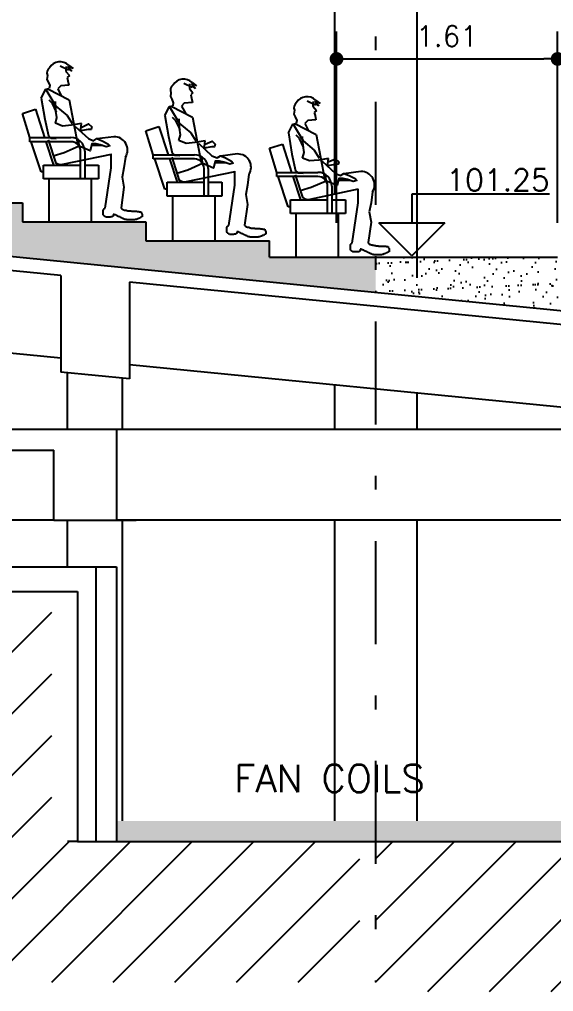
# Model space of a CAD drawing. Extents: x -14 to 107, y -33 to 53.
# Drawn here: x 39 to 42.89, y -27.35 to -20.27 of the extents above; entities that cross this region are included whole.
import ezdxf
from ezdxf.enums import TextEntityAlignment as Align

# ---------------------------------------------------------------- set-up
doc = ezdxf.new("R2010")
doc.units = 0
doc.header["$LTSCALE"] = 1.5
doc.header["$MEASUREMENT"] = 0
doc.linetypes.add('DASHDOT', pattern=[1, 0.5, -0.25, 0, -0.25])
doc.layers.get('0').update_dxf_attribs({"linetype": 'CONTINUOUS'})
doc.layers.get('DEFPOINTS').update_dxf_attribs({"linetype": 'CONTINUOUS'})
for name, color, linetype in [('A-ESTRUTURA', 4, 'CONTINUOUS'), ('A-HACHURA', 1, 'CONTINUOUS'), ('A-MOBILIA', 1, 'CONTINUOUS'), ('EIXOS', 7, 'DASHDOT'), ('HACHURA1', 1, 'CONTINUOUS'), ('LNHVISTA', 2, 'CONTINUOUS'), ('N-LNHVISTA', 2, 'CONTINUOUS'), ('N-NOTACOES', 7, 'CONTINUOUS'), ('N-TEXTO', 2, 'CONTINUOUS'), ('P-PESSOA', 7, 'CONTINUOUS'), ('SOLID', 253, 'CONTINUOUS'), ('VISTA-PILAR', 1, 'CONTINUOUS')]:
    doc.layers.add(name, color=color, linetype=linetype)
doc.styles.add('COTA', font='romans.shx')
doc.styles.add('REGUA-080', font='simplex', dxfattribs={"height": 0.15})
doc.styles.add('ROMANS', font='romans')
doc.dimstyles.new('DG060-1', dxfattribs={"dimscale": 0.1, "dimtxt": 1.5, "dimasz": 1, "dimexe": 2, "dimexo": 2.5, "dimgap": 0.9, "dimtad": 1, "dimzin": 4, "dimtxsty": 'COTA', "dimblk": 'DOT', "dimblk1": 'DOT', "dimblk2": 'DOT', "dimsah": 1, "dimcen": 0.09, "dimclrd": 1, "dimclre": 1, "dimclrt": 2, "dimazin": 3, "dimtfac": 1, "dimtdec": 4, "dimtix": 1, "dimtmove": 0, "dimatfit": 3, "dimtvp": 2, "dimtolj": 1, "dimtzin": 0})
pattern_1 = [(82.5, (7.37518, -43.08307), (-0.1072144, 0.10042605), [0, -0.115824, 0, -0.12954, 0, -0.123825]), (52.5, (7.37518, -43.08307), (-0.0567033, 0.24741986), [0, -0.062484, 0, -0.104394, 0, -0.040005]), (12.5, (7.3089, -43.14935), (0.16748995, 0.1680997), [0, -0.0381, 0, -0.13716, 0, -0.17907]), (2.5, (7.3089, -43.14935), (0.1146843, 0.2092652), [0, -0.01905, 0, -0.089916, 0, -0.10287])]

# ---------------------------------------------------------------- blocks, each defined once
blk = doc.blocks.new('N-1903')
at = {"layer": 'N-NOTACOES', "color": 1}
for p, q in [((0.012546, 0.005615), (0, 0.005615)), ((0, 0.005615), (0, 0.003)), ((-0.003, 0.003), (0.003, 0.003)), ((0, 0), (-0.003, 0.003)), ((0.003, 0.003), (0, 0))]:
    blk.add_line(p, q, dxfattribs=at)
at = {"layer": 'N-NOTACOES', "color": 2, "style": 'ROMANS'}
blk.add_attdef('COTAC', text='', height=0.002, dxfattribs=at).set_placement((0.007851, 0.006908), align=Align.MIDDLE)
blk = doc.blocks.new('DOT')
at = {"color": 0, "linetype": 'BYBLOCK'}
blk.add_line((-0.5, 0), (-1, 0), dxfattribs=at)
at = {"color": 0, "linetype": 'BYBLOCK', "const_width": 0.5}
blk.add_lwpolyline([(-0.25, 0, 1), (0.25, 0, 1)], format="xyb", close=True, dxfattribs=at)
blk = doc.blocks.new('*D83')
at = {"color": 1, "linetype": 'BYBLOCK'}
for p, q in [((41.3062, -21.7482), (41.3062, -20.354)), ((42.9171, -21.7481), (42.9171, -20.354)), ((41.4062, -20.554), (42.8171, -20.554))]:
    blk.add_line(p, q, dxfattribs=at)
at = {"layer": 'DEFPOINTS', "color": 0, "linetype": 'BYBLOCK'}
for p in [(42.9171, -20.554), (41.3062, -21.9982), (42.9171, -21.9981)]:
    blk.add_point(p, dxfattribs=at)
at = {"color": 1, "linetype": 'BYBLOCK', "xscale": 0.1, "yscale": 0.1, "zscale": 0.1, "rotation": 180}
blk.add_blockref('DOT', (41.3062, -20.554), dxfattribs=at)
at = {"color": 1, "linetype": 'BYBLOCK', "xscale": 0.1, "yscale": 0.1, "zscale": 0.1}
blk.add_blockref('DOT', (42.9171, -20.554), dxfattribs=at)
at = {"color": 2, "linetype": 'BYBLOCK', "insert": (42.1116, -20.389), "char_height": 0.15, "attachment_point": 5, "style": 'COTA'}
blk.add_mtext('\\A1;1.61', dxfattribs=at)
blk = doc.blocks.new('_DOT')
at = {"color": 0, "linetype": 'BYBLOCK'}
blk.add_line((-0.5, 0), (-1, 0), dxfattribs=at)
at = {"color": 0, "linetype": 'BYBLOCK', "const_width": 0.5}
blk.add_lwpolyline([(-0.25, 0, 1), (0.25, 0, 1)], format="xyb", close=True, dxfattribs=at)

msp = doc.modelspace()

# ---------------------------------------------------------------- hatches: boundary and pattern name
at = {"layer": 'A-HACHURA'}
h = msp.add_hatch(dxfattribs=at)
h.set_pattern_fill('ANSI31', color=256, scale=0.1, style=0)
h.set_pattern_definition([(45, (7.25995, -43.08307), (-0.2245064, 0.2245064), [])])
h.paths.add_polyline_path([(33.7409, -24.4324), (33.7409, -26.0115), (37.6518, -26.0115), (37.6518, -27.2766), (41.4759, -27.2766), (41.4759, -26.2524), (39.3168, -26.2524), (39.2309, -26.2524), (39.2309, -24.4324)])
h = msp.add_hatch(dxfattribs=at)
h.set_pattern_fill('ANSI31', color=256, scale=0.1, style=0)
h.set_pattern_definition([(45, (7.37518, -43.08307), (-0.2245064, 0.2245064), [])])
h.paths.add_polyline_path([(49.3341, -26.2524), (41.5911, -26.2524), (41.5911, -27.3455), (49.3341, -27.3455)])
at = {"layer": 'HACHURA1'}
h = msp.add_hatch(dxfattribs=at)
h.set_pattern_fill('AR-SAND', scale=0.003, angle=45, style=0)
h.set_pattern_definition(pattern_1)
h.paths.add_polyline_path([(38.1171, -21.6014), (38.1171, -21.4625), (37.2171, -21.4625), (37.2171, -21.3236), (36.3171, -21.3236), (36.3171, -21.1547), (35.4171, -21.1547), (35.4171, -20.9858), (34.5171, -20.9858), (34.5171, -20.8169), (33.8561, -20.8169), (33.8561, -21.0497), (37.4834, -21.8513), (41.5911, -22.2555), (41.5911, -21.9981), (40.8171, -21.9981), (40.8171, -21.8792), (39.9171, -21.8792), (39.9171, -21.7403), (39.0171, -21.7403), (39.0171, -21.6014)])
h = msp.add_hatch(dxfattribs=at)
h.set_pattern_fill('AR-SAND', scale=0.003, angle=45, style=0)
h.set_pattern_definition(pattern_1)
h.paths.add_polyline_path([(42.7198, -22.3665), (42.7198, -21.9981), (41.5911, -21.9981), (41.5911, -22.2555)])
h.paths.add_polyline_path([(44.7198, -22.5633), (44.7198, -22.4234), (44.7171, -22.4234), (44.7171, -22.2967), (43.7972, -22.2967), (43.7972, -22.1665), (42.9171, -22.1665), (42.9171, -21.9981), (42.7198, -21.9981), (42.7198, -22.3665)])
h.paths.add_polyline_path([(45.7271, -22.6624), (45.7271, -23.2524), (46.7198, -23.2524), (46.7198, -22.6571), (46.5171, -22.6571), (46.5171, -22.5428), (45.6177, -22.5428), (45.6177, -22.4234), (44.7198, -22.4234), (44.7198, -22.5633)])
at = {"layer": 'SOLID'}
msp.add_hatch(color=256, dxfattribs=at).paths.add_polyline_path([(54.7699, -26.2524), (54.7699, -26.1024), (43.3465, -26.1024), (39.7036, -26.1024), (39.7036, -26.2524)])

# ---------------------------------------------------------------- linework, layer by layer
at = {"color": 4}
for p, q in [((45.7271, -22.6624), (37.4834, -21.8513)), ((39.2981, -22.1304), (37.5121, -21.9546)), ((39.2981, -22.1304), (39.2981, -22.8349)), ((39.7981, -22.1796), (39.7981, -22.8844)), ((45.2271, -22.7137), (39.7981, -22.1796)), ((39.7981, -22.8844), (39.2981, -22.8349))]:
    msp.add_line(p, q, dxfattribs=at)
at = {"layer": 'A-ESTRUTURA'}
for p, q in [((39.7023, -23.2524), (37.5911, -23.2524)), ((39.7023, -23.2524), (39.7023, -23.9124)), ((37.5911, -23.4024), (39.2475, -23.4024)), ((39.2475, -23.9124), (39.2475, -23.4024)), ((39.2475, -23.9124), (39.8475, -23.9124)), ((31.5331, -24.2524), (39.5523, -24.2524))]:
    msp.add_line(p, q, dxfattribs=at)
at = {"layer": 'A-ESTRUTURA', "color": 5}
for p, q in [((31.3531, -24.4324), (39.4198, -24.4324)), ((39.4198, -24.4324), (39.4198, -26.2524)), ((39.4198, -26.2524), (55.5592, -26.2524))]:
    msp.add_line(p, q, dxfattribs=at)
at = {"layer": 'A-MOBILIA'}
for p, q in [((39.0171, -20.951), (39.1123, -20.9202)), ((39.0713, -21.1266), (39.0171, -20.951)), ((39.1123, -20.9202), (39.1792, -21.1266)), ((39.9171, -21.0767), (40.0123, -21.0459)), ((39.9713, -21.2524), (39.9171, -21.0767)), ((40.0123, -21.0459), (40.0792, -21.2524)), ((39.0713, -21.1566), (39.0713, -21.1266)), ((39.0713, -21.1266), (39.3713, -21.1266)), ((39.3713, -21.1566), (39.0713, -21.1566)), ((39.1546, -21.3766), (39.0813, -21.1566)), ((39.4413, -21.4266), (39.4413, -21.2266)), ((39.4713, -21.2266), (39.4713, -21.4266)), ((40.8171, -21.2046), (40.9123, -21.1737)), ((40.8713, -21.3802), (40.8171, -21.2046)), ((40.9123, -21.1737), (40.9792, -21.3802)), ((39.9713, -21.2824), (39.9713, -21.2524)), ((39.9713, -21.2524), (40.2713, -21.2524)), ((40.2713, -21.2824), (39.9713, -21.2824)), ((40.0546, -21.5024), (39.9813, -21.2824)), ((39.1713, -21.3766), (39.1546, -21.3766)), ((39.1713, -21.3266), (39.4413, -21.3266)), ((39.1713, -21.4266), (39.1713, -21.3266)), ((39.4713, -21.3266), (39.5713, -21.3266)), ((39.5713, -21.3266), (39.5713, -21.4266)), ((40.3413, -21.5524), (40.3413, -21.3524)), ((40.3713, -21.3524), (40.3713, -21.5524)), ((39.5713, -21.4266), (39.1713, -21.4266)), ((39.2106, -21.4266), (39.2106, -21.7445)), ((39.5188, -21.4266), (39.5188, -21.7445)), ((40.8713, -21.4102), (40.8713, -21.3802)), ((40.8713, -21.3802), (41.1713, -21.3802)), ((41.1713, -21.4102), (40.8713, -21.4102)), ((40.9546, -21.6302), (40.8813, -21.4102)), ((40.0713, -21.5024), (40.0546, -21.5024)), ((40.0713, -21.4524), (40.3413, -21.4524)), ((40.0713, -21.5524), (40.0713, -21.4524)), ((40.3713, -21.4524), (40.4713, -21.4524)), ((40.4713, -21.4524), (40.4713, -21.5524)), ((41.2413, -21.6802), (41.2413, -21.4802)), ((41.2713, -21.4802), (41.2713, -21.6802)), ((40.4713, -21.5524), (40.0713, -21.5524)), ((40.1106, -21.5524), (40.1106, -21.8792)), ((40.4188, -21.5524), (40.4188, -21.8792)), ((40.9713, -21.5802), (41.2413, -21.5802)), ((40.9713, -21.6802), (40.9713, -21.5802)), ((41.2713, -21.5802), (41.3713, -21.5802)), ((41.3713, -21.5802), (41.3713, -21.6802)), ((40.9713, -21.6302), (40.9546, -21.6302)), ((41.3713, -21.6802), (40.9713, -21.6802)), ((41.0106, -21.6802), (41.0106, -21.9981)), ((41.3188, -21.6802), (41.3188, -21.9981))]:
    msp.add_line(p, q, dxfattribs=at)
at = {"layer": 'A-MOBILIA', "extrusion": (5.54832e-28, 1, 0)}
for p, q in [((39.1889, -21.1566), (39.244, -21.3266)), ((39.2058, -21.1435), (39.2609, -21.3135)), ((40.0889, -21.2824), (40.144, -21.4524)), ((40.1058, -21.2693), (40.1609, -21.4393)), ((40.9889, -21.4102), (41.044, -21.5802)), ((41.0058, -21.3971), (41.0609, -21.5671))]:
    msp.add_line(p, q, dxfattribs=at)
at = {"layer": 'A-MOBILIA'}
for centre, radius in [((39.3713, -21.2266), 0.1), ((39.3713, -21.2266), 0.07), ((40.2713, -21.3524), 0.1), ((40.2713, -21.3524), 0.07), ((41.1713, -21.4802), 0.1), ((41.1713, -21.4802), 0.07)]:
    msp.add_arc(centre, radius, 0, 90, dxfattribs=at)
at = {"layer": 'EIXOS'}
msp.add_line((41.5911, -1.6654), (41.5911, -27.2766), dxfattribs=at)
at = {"layer": 'LNHVISTA', "color": 1}
for p, q in [((41.2911, -22.9293), (41.2911, -23.2524)), ((41.8911, -22.9884), (41.8911, -23.2524)), ((41.8911, -22.9884), (41.8911, -23.2524)), ((41.2911, -23.9124), (41.2911, -26.1024)), ((41.8911, -23.9124), (41.8911, -26.1024))]:
    msp.add_line(p, q, dxfattribs=at)
at = {"layer": 'N-LNHVISTA'}
for p, q in [((38.1171, -21.6014), (39.0171, -21.6014)), ((39.0171, -21.6014), (39.0171, -21.7403)), ((39.0171, -21.7403), (39.9171, -21.7403)), ((39.9171, -21.7403), (39.9171, -21.8792)), ((39.9171, -21.8792), (40.8171, -21.8792)), ((40.8171, -21.9981), (40.8171, -21.8792)), ((40.8171, -21.9981), (42.9171, -21.9981))]:
    msp.add_line(p, q, dxfattribs=at)
at = {"layer": 'N-LNHVISTA', "color": 7}
for p, q in [((39.2981, -22.7333), (37.5121, -22.5575)), ((44.5747, -23.2524), (39.7981, -22.7824)), ((39.3461, -23.2524), (39.3461, -22.8397)), ((39.7461, -23.2524), (39.7461, -22.8793)), ((43.1963, -23.2524), (39.7023, -23.2524)), ((39.2475, -23.9124), (37.5911, -23.9124)), ((39.3461, -24.2524), (39.3461, -23.9124)), ((43.1963, -23.9124), (39.7023, -23.9124)), ((39.7461, -26.1024), (39.7461, -23.9124)), ((43.1963, -23.9124), (39.8475, -23.9124)), ((39.4198, -26.2524), (39.3461, -26.2524))]:
    msp.add_line(p, q, dxfattribs=at)
at = {"layer": 'N-LNHVISTA', "color": 3}
for p, q in [((39.5523, -24.2524), (39.5523, -26.2524)), ((39.5523, -24.2524), (39.7023, -24.2524)), ((39.7023, -24.2524), (39.7023, -26.1024))]:
    msp.add_line(p, q, dxfattribs=at)
at = {"layer": 'P-PESSOA'}
for p, q in [((39.3538, -20.6364), (39.2932, -20.6069)), ((39.3864, -20.6243), (39.3493, -20.6084)), ((39.3493, -20.6084), (39.3781, -20.6433)), ((39.3538, -20.6005), (39.3864, -20.6243)), ((39.3781, -20.6433), (39.3538, -20.6243)), ((39.3538, -20.6243), (39.3538, -20.6364)), ((39.3495, -20.713), (39.3559, -20.7444)), ((40.2538, -20.7622), (40.1932, -20.7326)), ((40.2864, -20.7501), (40.2493, -20.7341)), ((40.2493, -20.7341), (40.2781, -20.769)), ((40.2538, -20.7262), (40.2864, -20.7501)), ((39.1553, -20.8392), (39.1883, -20.7753)), ((39.1883, -20.7753), (39.2127, -20.7704)), ((39.2017, -20.7713), (39.3577, -20.8517)), ((39.2166, -20.7482), (39.2127, -20.7704)), ((39.2762, -20.7717), (39.3008, -20.8224)), ((39.3559, -20.7444), (39.2973, -20.7493)), ((40.2781, -20.769), (40.2538, -20.7501)), ((40.2538, -20.7501), (40.2538, -20.7622)), ((39.3577, -20.8517), (39.4212, -21.1814)), ((40.1166, -20.8739), (40.1127, -20.8962)), ((40.2559, -20.8702), (40.1973, -20.875)), ((40.2495, -20.8387), (40.2559, -20.8702)), ((41.1538, -20.89), (41.0932, -20.8605)), ((41.1864, -20.8779), (41.1493, -20.862)), ((41.1493, -20.862), (41.1781, -20.8968)), ((41.1538, -20.854), (41.1864, -20.8779)), ((41.1781, -20.8968), (41.1538, -20.8779)), ((41.1538, -20.8779), (41.1538, -20.89)), ((40.0557, -20.9672), (40.0883, -20.901)), ((40.0883, -20.901), (40.1127, -20.8962)), ((40.1017, -20.8971), (40.2577, -20.9774)), ((40.1762, -20.8974), (40.2049, -20.9502)), ((40.2577, -20.9774), (40.3212, -21.3071)), ((40.9883, -21.0289), (41.0127, -21.024)), ((41.0166, -21.0018), (41.0127, -21.024)), ((41.1559, -20.998), (41.0973, -21.0029)), ((41.1495, -20.9666), (41.1559, -20.998)), ((40.9552, -21.0923), (40.9883, -21.0289)), ((41.0017, -21.0249), (41.1577, -21.1053)), ((41.0762, -21.0253), (41.1026, -21.0769)), ((39.4208, -21.1391), (39.4307, -21.1903)), ((39.684, -21.1204), (39.56, -21.1363)), ((41.1577, -21.1053), (41.2212, -21.435)), ((39.6042, -21.1855), (39.5196, -21.1867)), ((39.6644, -21.2496), (39.3108, -21.3234)), ((40.3208, -21.2649), (40.3307, -21.3161)), ((40.5853, -21.2461), (40.46, -21.262)), ((40.5644, -21.3754), (40.2108, -21.4492)), ((40.5042, -21.3112), (40.4196, -21.3125)), ((41.484, -21.374), (41.36, -21.3899)), ((41.2208, -21.3927), (41.2307, -21.4439)), ((41.4042, -21.4391), (41.3196, -21.4403)), ((41.4642, -21.5032), (41.1108, -21.577))]:
    msp.add_line(p, q, dxfattribs=at)
at = {"layer": 'P-PESSOA', "linetype": 'CONTINUOUS'}
for p, q in [((39.3359, -20.61), (39.3345, -20.6445)), ((39.3345, -20.6445), (39.3605, -20.6756)), ((39.3605, -20.6756), (39.3446, -20.6902)), ((39.3446, -20.6902), (39.3496, -20.7132)), ((40.2359, -20.7357), (40.2345, -20.7703)), ((39.2973, -20.7493), (39.2762, -20.7717)), ((40.2345, -20.7703), (40.2605, -20.8013)), ((40.2605, -20.8013), (40.2446, -20.8159)), ((39.1553, -20.8392), (39.1818, -20.9928)), ((39.2362, -20.8797), (39.2122, -20.8554)), ((39.2664, -20.9429), (39.2362, -20.8797)), ((39.2621, -20.9336), (39.2591, -20.865)), ((40.1973, -20.875), (40.1762, -20.8974)), ((40.2446, -20.8159), (40.2496, -20.839)), ((41.1359, -20.8636), (41.1345, -20.8981)), ((39.2695, -20.9815), (39.2621, -20.9336)), ((41.1345, -20.8981), (41.1605, -20.9291)), ((41.1605, -20.9291), (41.1446, -20.9437)), ((41.1446, -20.9437), (41.1496, -20.9668)), ((39.1818, -20.9928), (39.2081, -21.115)), ((39.2575, -21.0219), (39.2695, -20.9815)), ((39.3098, -21.0436), (39.2575, -21.0219)), ((40.0557, -20.9672), (40.0818, -21.1185)), ((40.1362, -21.0055), (40.1122, -20.9811)), ((40.1664, -21.0686), (40.1362, -21.0055)), ((40.1621, -21.0594), (40.1591, -20.9907)), ((41.0973, -21.0029), (41.0762, -21.0253)), ((39.3763, -21.037), (39.3098, -21.0436)), ((39.4488, -21.0248), (39.3763, -21.037)), ((39.4413, -21.0821), (39.4488, -21.0248)), ((40.1695, -21.1073), (40.1621, -21.0594)), ((40.9553, -21.0928), (40.9818, -21.2464)), ((39.2081, -21.115), (39.2252, -21.1302)), ((39.2252, -21.1302), (39.2635, -21.1325)), ((40.0818, -21.1185), (40.1081, -21.2408)), ((40.1575, -21.1477), (40.1695, -21.1073)), ((40.2098, -21.1694), (40.1575, -21.1477)), ((40.2763, -21.1628), (40.2098, -21.1694)), ((40.3488, -21.1506), (40.2763, -21.1628)), ((40.3413, -21.2079), (40.3488, -21.1506)), ((41.0362, -21.1333), (41.0122, -21.1089)), ((41.0664, -21.1965), (41.0362, -21.1333)), ((41.0621, -21.1872), (41.0591, -21.1186)), ((39.4307, -21.1903), (39.3225, -21.238)), ((41.0575, -21.2755), (41.0695, -21.2351)), ((41.0695, -21.2351), (41.0621, -21.1872)), ((39.3225, -21.238), (39.2424, -21.2617)), ((39.6642, -21.3478), (39.6642, -21.2444)), ((39.7685, -21.2687), (39.7575, -21.3478)), ((40.1081, -21.2408), (40.1252, -21.256)), ((40.1252, -21.256), (40.1635, -21.2582)), ((40.9818, -21.2464), (41.0081, -21.3686)), ((41.1098, -21.2972), (41.0575, -21.2755)), ((41.1763, -21.2906), (41.1098, -21.2972)), ((41.2488, -21.2784), (41.1763, -21.2906)), ((41.2413, -21.3357), (41.2488, -21.2784)), ((39.6207, -21.6417), (39.6642, -21.3478)), ((39.7575, -21.3478), (39.7449, -21.4143)), ((40.2225, -21.3637), (40.1424, -21.3875)), ((40.3307, -21.3161), (40.2225, -21.3637)), ((40.5642, -21.4736), (40.5642, -21.3702)), ((41.0081, -21.3686), (41.0212, -21.3802)), ((39.7449, -21.4143), (39.7575, -21.4881)), ((40.6685, -21.3944), (40.6575, -21.4736)), ((41.0252, -21.3838), (41.0635, -21.386)), ((41.2307, -21.4439), (41.1225, -21.4915)), ((39.7575, -21.4881), (39.7363, -21.6383)), ((40.5207, -21.7674), (40.5642, -21.4736)), ((40.6575, -21.4736), (40.6449, -21.5401)), ((41.1225, -21.4915), (41.0424, -21.5153)), ((41.4642, -21.6014), (41.4642, -21.5032)), ((40.6449, -21.5401), (40.6575, -21.6138)), ((41.5685, -21.5222), (41.5575, -21.6014)), ((39.607, -21.6901), (39.607, -21.6543)), ((39.607, -21.6543), (39.6088, -21.6543)), ((39.6088, -21.6507), (39.6106, -21.6489)), ((39.6088, -21.6543), (39.6088, -21.6507)), ((39.6106, -21.6489), (39.6124, -21.6471)), ((39.6124, -21.6471), (39.6142, -21.6453)), ((39.6142, -21.6453), (39.6142, -21.6435)), ((39.6142, -21.6435), (39.616, -21.6435)), ((39.616, -21.6435), (39.616, -21.6417)), ((39.616, -21.6417), (39.6207, -21.6417)), ((39.6196, -21.6381), (39.6214, -21.6381)), ((39.7363, -21.6383), (39.7363, -21.6417)), ((39.7363, -21.6417), (39.7398, -21.6417)), ((39.7398, -21.6417), (39.7398, -21.6453)), ((39.7398, -21.6453), (39.7434, -21.6453)), ((39.7434, -21.6453), (39.7434, -21.6471)), ((39.7434, -21.6471), (39.7452, -21.6471)), ((39.7452, -21.6471), (39.7452, -21.6489)), ((39.7452, -21.6489), (39.747, -21.6489)), ((39.747, -21.6489), (39.7488, -21.6507)), ((39.7488, -21.6507), (39.7524, -21.6507)), ((39.7524, -21.6507), (39.7542, -21.6525)), ((39.7542, -21.6525), (39.756, -21.6525)), ((39.756, -21.6525), (39.7578, -21.6543)), ((39.7578, -21.6543), (39.7686, -21.6543)), ((39.7686, -21.6543), (39.7686, -21.6561)), ((39.7686, -21.6561), (39.7757, -21.6561)), ((39.7757, -21.6561), (39.7757, -21.6578)), ((39.7757, -21.6578), (39.7811, -21.6578)), ((39.7811, -21.6578), (39.7829, -21.6596)), ((39.7829, -21.6596), (39.7919, -21.6596)), ((39.7919, -21.6596), (39.7937, -21.6614)), ((39.7937, -21.6614), (39.8098, -21.6614)), ((39.8098, -21.6614), (39.8134, -21.6632)), ((40.6575, -21.6138), (40.6363, -21.7641)), ((41.4207, -21.8953), (41.4642, -21.6014)), ((41.5575, -21.6014), (41.5449, -21.6679)), ((39.6088, -21.6901), (39.607, -21.6901)), ((39.6088, -21.6919), (39.6088, -21.6901)), ((39.6106, -21.6937), (39.6088, -21.6919)), ((39.6124, -21.6955), (39.6106, -21.6937)), ((39.6142, -21.6973), (39.6124, -21.6955)), ((39.616, -21.6991), (39.6142, -21.6973)), ((39.616, -21.7009), (39.616, -21.6991)), ((39.6178, -21.7009), (39.616, -21.7009)), ((39.6196, -21.7027), (39.6178, -21.7009)), ((39.6232, -21.7027), (39.6196, -21.7027)), ((39.6232, -21.7045), (39.6232, -21.7027)), ((39.625, -21.7045), (39.6232, -21.7045)), ((39.6268, -21.7063), (39.625, -21.7045)), ((39.6591, -21.7063), (39.6268, -21.7063)), ((39.6609, -21.7045), (39.6591, -21.7063)), ((39.6716, -21.7045), (39.6609, -21.7045)), ((39.6734, -21.7027), (39.6716, -21.7027)), ((39.6716, -21.7027), (39.6716, -21.7045)), ((39.6752, -21.7009), (39.6734, -21.7009)), ((39.6734, -21.7009), (39.6734, -21.7027)), ((39.677, -21.6991), (39.6752, -21.7009)), ((39.6788, -21.6991), (39.677, -21.6991)), ((39.686, -21.6865), (39.6788, -21.6865)), ((39.6788, -21.6865), (39.6788, -21.6991)), ((39.686, -21.6883), (39.686, -21.6865)), ((39.6914, -21.6883), (39.686, -21.6883)), ((39.6932, -21.6901), (39.6914, -21.6883)), ((39.6968, -21.6901), (39.6932, -21.6901)), ((39.6986, -21.6919), (39.6968, -21.6901)), ((39.7004, -21.6919), (39.6986, -21.6919)), ((39.7004, -21.6937), (39.7004, -21.6919)), ((39.7057, -21.6937), (39.7004, -21.6937)), ((39.7057, -21.6973), (39.7057, -21.6937)), ((39.7111, -21.6973), (39.7057, -21.6973)), ((39.7111, -21.6991), (39.7111, -21.6973)), ((39.7147, -21.7009), (39.7111, -21.6991)), ((39.7183, -21.7009), (39.7147, -21.7009)), ((39.7201, -21.7027), (39.7183, -21.7009)), ((39.7237, -21.7027), (39.7201, -21.7027)), ((39.7255, -21.7045), (39.7237, -21.7027)), ((39.7291, -21.7045), (39.7255, -21.7045)), ((39.7291, -21.7063), (39.7291, -21.7045)), ((39.7309, -21.7081), (39.7291, -21.7063)), ((39.7327, -21.7081), (39.7309, -21.7081)), ((39.7345, -21.7099), (39.7327, -21.7081)), ((39.7363, -21.7099), (39.7345, -21.7099)), ((39.7381, -21.7117), (39.7363, -21.7099)), ((39.7398, -21.7117), (39.7381, -21.7117)), ((39.7416, -21.7134), (39.7398, -21.7117)), ((39.7434, -21.7134), (39.7416, -21.7134)), ((39.7452, -21.7152), (39.7434, -21.7134)), ((39.747, -21.7152), (39.7452, -21.7152)), ((39.7506, -21.717), (39.747, -21.7152)), ((39.7542, -21.717), (39.7506, -21.717)), ((39.7542, -21.7188), (39.7542, -21.717)), ((39.756, -21.7206), (39.7542, -21.7188)), ((39.7614, -21.7206), (39.756, -21.7206)), ((39.7614, -21.7224), (39.7614, -21.7206)), ((39.7632, -21.7224), (39.7614, -21.7224)), ((39.765, -21.7242), (39.7632, -21.7224)), ((39.7757, -21.7242), (39.765, -21.7242)), ((39.7757, -21.726), (39.7757, -21.7242)), ((39.8368, -21.726), (39.7757, -21.726)), ((39.8134, -21.6632), (39.8511, -21.6632)), ((39.8386, -21.7242), (39.8368, -21.726)), ((39.8475, -21.7242), (39.8386, -21.7242)), ((39.8493, -21.7224), (39.8475, -21.7242)), ((39.8529, -21.7206), (39.8493, -21.7224)), ((39.8511, -21.6632), (39.8529, -21.665)), ((39.8529, -21.665), (39.8673, -21.665)), ((39.8547, -21.7206), (39.8529, -21.7206)), ((39.8565, -21.7188), (39.8547, -21.7206)), ((39.8601, -21.7188), (39.8565, -21.7188)), ((39.8637, -21.717), (39.8601, -21.7188)), ((39.8655, -21.7152), (39.8637, -21.717)), ((39.8691, -21.7152), (39.8655, -21.7152)), ((39.8673, -21.665), (39.8691, -21.6668)), ((39.8691, -21.6668), (39.8816, -21.6668)), ((39.8709, -21.7134), (39.8691, -21.7152)), ((39.8745, -21.7134), (39.8709, -21.7134)), ((39.8763, -21.7117), (39.8745, -21.7134)), ((39.8798, -21.7099), (39.8763, -21.7099)), ((39.8763, -21.7099), (39.8763, -21.7117)), ((39.8816, -21.7081), (39.8798, -21.7099)), ((39.8816, -21.6668), (39.8834, -21.6686)), ((39.8834, -21.7081), (39.8816, -21.7081)), ((39.8834, -21.6686), (39.8834, -21.674)), ((39.8834, -21.674), (39.8852, -21.6758)), ((39.8852, -21.7045), (39.8834, -21.7063)), ((39.8834, -21.7063), (39.8834, -21.7081)), ((39.8852, -21.6758), (39.8852, -21.6794)), ((39.8852, -21.6794), (39.887, -21.6794)), ((39.8888, -21.7045), (39.8852, -21.7045)), ((39.887, -21.6794), (39.887, -21.6812)), ((39.887, -21.6812), (39.8888, -21.6812)), ((39.8888, -21.6812), (39.8888, -21.6847)), ((39.8888, -21.6847), (39.8906, -21.6847)), ((39.8906, -21.7027), (39.8888, -21.7045)), ((39.8906, -21.6847), (39.8906, -21.7027)), ((41.5449, -21.6679), (41.5575, -21.7417)), ((40.507, -21.8159), (40.507, -21.78)), ((40.507, -21.78), (40.5088, -21.78)), ((40.5088, -21.7764), (40.5106, -21.7746)), ((40.5088, -21.78), (40.5088, -21.7764)), ((40.5106, -21.7746), (40.5124, -21.7728)), ((40.5124, -21.7728), (40.5142, -21.771)), ((40.5142, -21.771), (40.5142, -21.7692)), ((40.5142, -21.7692), (40.516, -21.7692)), ((40.516, -21.7692), (40.516, -21.7674)), ((40.516, -21.7674), (40.5207, -21.7674)), ((40.5196, -21.7639), (40.5214, -21.7639)), ((40.6363, -21.7641), (40.6363, -21.7674)), ((40.6363, -21.7674), (40.6398, -21.7674)), ((40.6398, -21.7674), (40.6398, -21.771)), ((40.6398, -21.771), (40.6434, -21.771)), ((40.6434, -21.771), (40.6434, -21.7728)), ((40.6434, -21.7728), (40.6452, -21.7728)), ((40.6452, -21.7728), (40.6452, -21.7746)), ((40.6452, -21.7746), (40.647, -21.7746)), ((40.647, -21.7746), (40.6488, -21.7764)), ((40.6488, -21.7764), (40.6524, -21.7764)), ((40.6524, -21.7764), (40.6542, -21.7782)), ((40.6542, -21.7782), (40.656, -21.7782)), ((40.656, -21.7782), (40.6578, -21.78)), ((40.6578, -21.78), (40.6686, -21.78)), ((40.6686, -21.78), (40.6686, -21.7818)), ((40.6686, -21.7818), (40.6757, -21.7818)), ((40.6757, -21.7818), (40.6757, -21.7836)), ((40.6757, -21.7836), (40.6811, -21.7836)), ((40.6811, -21.7836), (40.6829, -21.7854)), ((40.6829, -21.7854), (40.6919, -21.7854)), ((40.6919, -21.7854), (40.6937, -21.7872)), ((40.6937, -21.7872), (40.7098, -21.7872)), ((40.7098, -21.7872), (40.7134, -21.789)), ((40.7134, -21.789), (40.7511, -21.789)), ((40.7511, -21.789), (40.7529, -21.7908)), ((40.7529, -21.7908), (40.7673, -21.7908)), ((40.7673, -21.7908), (40.7691, -21.7926)), ((40.7691, -21.7926), (40.7816, -21.7926)), ((40.7816, -21.7926), (40.7834, -21.7943)), ((40.7834, -21.7943), (40.7834, -21.7997)), ((40.7834, -21.7997), (40.7852, -21.8015)), ((40.7852, -21.8015), (40.7852, -21.8051)), ((41.5575, -21.7417), (41.5363, -21.8919)), ((40.5088, -21.8159), (40.507, -21.8159)), ((40.5088, -21.8177), (40.5088, -21.8159)), ((40.5106, -21.8195), (40.5088, -21.8177)), ((40.5124, -21.8212), (40.5106, -21.8195)), ((40.5142, -21.823), (40.5124, -21.8212)), ((40.516, -21.8248), (40.5142, -21.823)), ((40.516, -21.8266), (40.516, -21.8248)), ((40.5178, -21.8266), (40.516, -21.8266)), ((40.5196, -21.8284), (40.5178, -21.8266)), ((40.5232, -21.8284), (40.5196, -21.8284)), ((40.5232, -21.8302), (40.5232, -21.8284)), ((40.525, -21.8302), (40.5232, -21.8302)), ((40.5268, -21.832), (40.525, -21.8302)), ((40.5591, -21.832), (40.5268, -21.832)), ((40.5609, -21.8302), (40.5591, -21.832)), ((40.5716, -21.8302), (40.5609, -21.8302)), ((40.5734, -21.8284), (40.5716, -21.8284)), ((40.5716, -21.8284), (40.5716, -21.8302)), ((40.5752, -21.8266), (40.5734, -21.8266)), ((40.5734, -21.8266), (40.5734, -21.8284)), ((40.577, -21.8248), (40.5752, -21.8266)), ((40.5788, -21.8248), (40.577, -21.8248)), ((40.586, -21.8123), (40.5788, -21.8123)), ((40.5788, -21.8123), (40.5788, -21.8248)), ((40.586, -21.8141), (40.586, -21.8123)), ((40.5914, -21.8141), (40.586, -21.8141)), ((40.5932, -21.8159), (40.5914, -21.8141)), ((40.5968, -21.8159), (40.5932, -21.8159)), ((40.5986, -21.8177), (40.5968, -21.8159)), ((40.6004, -21.8177), (40.5986, -21.8177)), ((40.6004, -21.8195), (40.6004, -21.8177)), ((40.6057, -21.8195), (40.6004, -21.8195)), ((40.6057, -21.823), (40.6057, -21.8195)), ((40.6111, -21.823), (40.6057, -21.823)), ((40.6111, -21.8248), (40.6111, -21.823)), ((40.6147, -21.8266), (40.6111, -21.8248)), ((40.6183, -21.8266), (40.6147, -21.8266)), ((40.6201, -21.8284), (40.6183, -21.8266)), ((40.6237, -21.8284), (40.6201, -21.8284)), ((40.6255, -21.8302), (40.6237, -21.8284)), ((40.6291, -21.8302), (40.6255, -21.8302)), ((40.6291, -21.832), (40.6291, -21.8302)), ((40.6309, -21.8338), (40.6291, -21.832)), ((40.6327, -21.8338), (40.6309, -21.8338)), ((40.6345, -21.8356), (40.6327, -21.8338)), ((40.6363, -21.8356), (40.6345, -21.8356)), ((40.6381, -21.8374), (40.6363, -21.8356)), ((40.6398, -21.8374), (40.6381, -21.8374)), ((40.6416, -21.8392), (40.6398, -21.8374)), ((40.6434, -21.8392), (40.6416, -21.8392)), ((40.6452, -21.841), (40.6434, -21.8392)), ((40.647, -21.841), (40.6452, -21.841)), ((40.6506, -21.8428), (40.647, -21.841)), ((40.6542, -21.8428), (40.6506, -21.8428)), ((40.6542, -21.8446), (40.6542, -21.8428)), ((40.656, -21.8464), (40.6542, -21.8446)), ((40.6614, -21.8464), (40.656, -21.8464)), ((40.6614, -21.8482), (40.6614, -21.8464)), ((40.6632, -21.8482), (40.6614, -21.8482)), ((40.665, -21.8499), (40.6632, -21.8482)), ((40.6757, -21.8499), (40.665, -21.8499)), ((40.6757, -21.8517), (40.6757, -21.8499)), ((40.7368, -21.8517), (40.6757, -21.8517)), ((40.7386, -21.8499), (40.7368, -21.8517)), ((40.7475, -21.8499), (40.7386, -21.8499)), ((40.7493, -21.8482), (40.7475, -21.8499)), ((40.7529, -21.8464), (40.7493, -21.8482)), ((40.7547, -21.8464), (40.7529, -21.8464)), ((40.7565, -21.8446), (40.7547, -21.8464)), ((40.7601, -21.8446), (40.7565, -21.8446)), ((40.7637, -21.8428), (40.7601, -21.8446)), ((40.7655, -21.841), (40.7637, -21.8428)), ((40.7691, -21.841), (40.7655, -21.841)), ((40.7709, -21.8392), (40.7691, -21.841)), ((40.7745, -21.8392), (40.7709, -21.8392)), ((40.7763, -21.8374), (40.7745, -21.8392)), ((40.7798, -21.8356), (40.7763, -21.8356)), ((40.7763, -21.8356), (40.7763, -21.8374)), ((40.7816, -21.8338), (40.7798, -21.8356)), ((40.7834, -21.8338), (40.7816, -21.8338)), ((40.7852, -21.8302), (40.7834, -21.832)), ((40.7834, -21.832), (40.7834, -21.8338)), ((40.7852, -21.8051), (40.787, -21.8051)), ((40.7888, -21.8302), (40.7852, -21.8302)), ((40.787, -21.8051), (40.787, -21.8069)), ((40.787, -21.8069), (40.7888, -21.8069)), ((40.7888, -21.8069), (40.7888, -21.8105)), ((40.7888, -21.8105), (40.7906, -21.8105)), ((40.7906, -21.8284), (40.7888, -21.8302)), ((40.7906, -21.8105), (40.7906, -21.8284)), ((41.407, -21.9437), (41.407, -21.9078)), ((41.407, -21.9078), (41.4088, -21.9078)), ((41.4088, -21.9437), (41.407, -21.9437)), ((41.4088, -21.9042), (41.4106, -21.9025)), ((41.4088, -21.9078), (41.4088, -21.9042)), ((41.4088, -21.9455), (41.4088, -21.9437)), ((41.4106, -21.9025), (41.4124, -21.9007)), ((41.4124, -21.9007), (41.4142, -21.8989)), ((41.4142, -21.8989), (41.4142, -21.8971)), ((41.4142, -21.8971), (41.416, -21.8971)), ((41.416, -21.8971), (41.416, -21.8953)), ((41.416, -21.8953), (41.4207, -21.8953)), ((41.4196, -21.8917), (41.4214, -21.8917)), ((41.486, -21.9401), (41.4788, -21.9401)), ((41.4788, -21.9401), (41.4788, -21.9527)), ((41.486, -21.9419), (41.486, -21.9401)), ((41.4914, -21.9419), (41.486, -21.9419)), ((41.4932, -21.9437), (41.4914, -21.9419)), ((41.4968, -21.9437), (41.4932, -21.9437)), ((41.4986, -21.9455), (41.4968, -21.9437)), ((41.5363, -21.8919), (41.5363, -21.8953)), ((41.5363, -21.8953), (41.5398, -21.8953)), ((41.5398, -21.8953), (41.5398, -21.8989)), ((41.5398, -21.8989), (41.5434, -21.8989)), ((41.5434, -21.8989), (41.5434, -21.9007)), ((41.5434, -21.9007), (41.5452, -21.9007)), ((41.5452, -21.9007), (41.5452, -21.9025)), ((41.5452, -21.9025), (41.547, -21.9025)), ((41.547, -21.9025), (41.5488, -21.9042)), ((41.5488, -21.9042), (41.5524, -21.9042)), ((41.5524, -21.9042), (41.5542, -21.906)), ((41.5542, -21.906), (41.556, -21.906)), ((41.556, -21.906), (41.5578, -21.9078)), ((41.5578, -21.9078), (41.5686, -21.9078)), ((41.5686, -21.9078), (41.5686, -21.9096)), ((41.5686, -21.9096), (41.5757, -21.9096)), ((41.5757, -21.9096), (41.5757, -21.9114)), ((41.5757, -21.9114), (41.5811, -21.9114)), ((41.5811, -21.9114), (41.5829, -21.9132)), ((41.5829, -21.9132), (41.5919, -21.9132)), ((41.5919, -21.9132), (41.5937, -21.915)), ((41.5937, -21.915), (41.6098, -21.915)), ((41.6098, -21.915), (41.6134, -21.9168)), ((41.6134, -21.9168), (41.6511, -21.9168)), ((41.6511, -21.9168), (41.6529, -21.9186)), ((41.6529, -21.9186), (41.6673, -21.9186)), ((41.6673, -21.9186), (41.6691, -21.9204)), ((41.6691, -21.9204), (41.6816, -21.9204)), ((41.6816, -21.9204), (41.6834, -21.9222)), ((41.6834, -21.9222), (41.6834, -21.9276)), ((41.6834, -21.9276), (41.6852, -21.9294)), ((41.6852, -21.9294), (41.6852, -21.9329)), ((41.6852, -21.9329), (41.687, -21.9329)), ((41.687, -21.9329), (41.687, -21.9347)), ((41.687, -21.9347), (41.6888, -21.9347)), ((41.6888, -21.9347), (41.6888, -21.9383)), ((41.6888, -21.9383), (41.6906, -21.9383)), ((41.6906, -21.9383), (41.6906, -21.9563)), ((41.4106, -21.9473), (41.4088, -21.9455)), ((41.4124, -21.9491), (41.4106, -21.9473)), ((41.4142, -21.9509), (41.4124, -21.9491)), ((41.416, -21.9527), (41.4142, -21.9509)), ((41.416, -21.9545), (41.416, -21.9527)), ((41.4178, -21.9545), (41.416, -21.9545)), ((41.4196, -21.9563), (41.4178, -21.9545)), ((41.4232, -21.9563), (41.4196, -21.9563)), ((41.4232, -21.9581), (41.4232, -21.9563)), ((41.425, -21.9581), (41.4232, -21.9581)), ((41.4268, -21.9598), (41.425, -21.9581)), ((41.4591, -21.9598), (41.4268, -21.9598)), ((41.4609, -21.9581), (41.4591, -21.9598)), ((41.4716, -21.9581), (41.4609, -21.9581)), ((41.4734, -21.9563), (41.4716, -21.9563)), ((41.4716, -21.9563), (41.4716, -21.9581)), ((41.4752, -21.9545), (41.4734, -21.9545)), ((41.4734, -21.9545), (41.4734, -21.9563)), ((41.477, -21.9527), (41.4752, -21.9545)), ((41.4788, -21.9527), (41.477, -21.9527)), ((41.5004, -21.9455), (41.4986, -21.9455)), ((41.5004, -21.9473), (41.5004, -21.9455)), ((41.5057, -21.9473), (41.5004, -21.9473)), ((41.5057, -21.9509), (41.5057, -21.9473)), ((41.5111, -21.9509), (41.5057, -21.9509)), ((41.5111, -21.9527), (41.5111, -21.9509)), ((41.5147, -21.9545), (41.5111, -21.9527)), ((41.5183, -21.9545), (41.5147, -21.9545)), ((41.5201, -21.9563), (41.5183, -21.9545)), ((41.5237, -21.9563), (41.5201, -21.9563)), ((41.5255, -21.9581), (41.5237, -21.9563)), ((41.5291, -21.9581), (41.5255, -21.9581)), ((41.5291, -21.9598), (41.5291, -21.9581)), ((41.5309, -21.9616), (41.5291, -21.9598)), ((41.5327, -21.9616), (41.5309, -21.9616)), ((41.5345, -21.9634), (41.5327, -21.9616)), ((41.5363, -21.9634), (41.5345, -21.9634)), ((41.5381, -21.9652), (41.5363, -21.9634)), ((41.5398, -21.9652), (41.5381, -21.9652)), ((41.5416, -21.967), (41.5398, -21.9652)), ((41.5434, -21.967), (41.5416, -21.967)), ((41.5452, -21.9688), (41.5434, -21.967)), ((41.547, -21.9688), (41.5452, -21.9688)), ((41.5506, -21.9706), (41.547, -21.9688)), ((41.5542, -21.9706), (41.5506, -21.9706)), ((41.5542, -21.9724), (41.5542, -21.9706)), ((41.556, -21.9742), (41.5542, -21.9724)), ((41.5614, -21.9742), (41.556, -21.9742)), ((41.5614, -21.976), (41.5614, -21.9742)), ((41.5632, -21.976), (41.5614, -21.976)), ((41.565, -21.9778), (41.5632, -21.976)), ((41.5757, -21.9778), (41.565, -21.9778)), ((41.5757, -21.9796), (41.5757, -21.9778)), ((41.6368, -21.9796), (41.5757, -21.9796)), ((41.6386, -21.9778), (41.6368, -21.9796)), ((41.6475, -21.9778), (41.6386, -21.9778)), ((41.6493, -21.976), (41.6475, -21.9778)), ((41.6529, -21.9742), (41.6493, -21.976)), ((41.6547, -21.9742), (41.6529, -21.9742)), ((41.6565, -21.9724), (41.6547, -21.9742)), ((41.6601, -21.9724), (41.6565, -21.9724)), ((41.6637, -21.9706), (41.6601, -21.9724)), ((41.6655, -21.9688), (41.6637, -21.9706)), ((41.6691, -21.9688), (41.6655, -21.9688)), ((41.6709, -21.967), (41.6691, -21.9688)), ((41.6745, -21.967), (41.6709, -21.967)), ((41.6763, -21.9652), (41.6745, -21.967)), ((41.6798, -21.9634), (41.6763, -21.9634)), ((41.6763, -21.9634), (41.6763, -21.9652)), ((41.6816, -21.9616), (41.6798, -21.9634)), ((41.6834, -21.9616), (41.6816, -21.9616)), ((41.6852, -21.9581), (41.6834, -21.9598)), ((41.6834, -21.9598), (41.6834, -21.9616)), ((41.6888, -21.9581), (41.6852, -21.9581)), ((41.6906, -21.9563), (41.6888, -21.9581))]:
    msp.add_line(p, q, dxfattribs=at)
for points in [[(39.1997, -20.674), (39.1963, -20.7027), (39.2052, -20.7212), (39.2166, -20.7482)], [(39.1892, -20.7762), (39.2622, -20.8979), (39.344, -20.9657), (39.3804, -21.0241)], [(40.0997, -20.7998), (40.0963, -20.8284), (40.1052, -20.8469), (40.1166, -20.8739)], [(40.0892, -20.9019), (40.1622, -21.0236), (40.244, -21.0914), (40.2804, -21.1498)], [(40.9997, -20.9276), (40.9963, -20.9563), (41.0052, -20.9748), (41.0166, -21.0018)], [(39.4027, -21.0452), (39.4983, -21.1345), (39.5357, -21.1495), (39.5603, -21.1345), (39.5977, -21.1495), (39.641, -21.1718), (39.6536, -21.1864), (39.6287, -21.1937), (39.5851, -21.1791), (39.5541, -21.1718), (39.5232, -21.1718), (39.5109, -21.2233), (39.4272, -21.1879)], [(39.4452, -21.0523), (39.4998, -21.0274), (39.5227, -21.0493), (39.5174, -21.0679), (39.4974, -21.0687), (39.4417, -21.0784)], [(40.9892, -21.0298), (41.0622, -21.1515), (41.144, -21.2192), (41.1804, -21.2777)], [(40.3486, -21.1754), (40.3998, -21.1531), (40.4227, -21.175), (40.4174, -21.1937), (40.3974, -21.1944), (40.3417, -21.2041)], [(40.3027, -21.171), (40.3983, -21.2603), (40.4357, -21.2753), (40.4603, -21.2603), (40.4977, -21.2753), (40.541, -21.2975), (40.5536, -21.3121), (40.5287, -21.3194), (40.4851, -21.3048), (40.4541, -21.2975), (40.4232, -21.2975), (40.4109, -21.349), (40.3272, -21.3136)], [(41.2027, -21.2988), (41.2983, -21.3881), (41.3357, -21.4031), (41.3603, -21.3881), (41.3977, -21.4031), (41.441, -21.4254), (41.4536, -21.44), (41.4287, -21.4473), (41.3851, -21.4327), (41.3541, -21.4254), (41.3232, -21.4254), (41.3109, -21.4769), (41.2272, -21.4414)], [(41.2456, -21.3028), (41.2998, -21.281), (41.3227, -21.3029), (41.3174, -21.3215), (41.2974, -21.3223), (41.2417, -21.3319)]]:
    msp.add_lwpolyline(points, dxfattribs=at)
at = {"layer": 'P-PESSOA'}
for centre, radius, start, end in [((39.2913, -20.6647), 0.0897, 45.78725, 148.45593), ((39.2438, -20.6558), 0.0477, 127.33988, 202.51266), ((40.1913, -20.7905), 0.0897, 45.78725, 148.45593), ((40.1438, -20.7815), 0.0477, 127.33988, 202.51266), ((41.0438, -20.9093), 0.0477, 127.33988, 202.51266), ((41.0913, -20.9183), 0.0897, 45.78725, 148.45593), ((39.6872, -21.2168), 0.0964, 327.44346, 91.88895), ((39.3048, -21.2455), 0.0783, 232.65661, 276.79738), ((40.5872, -21.3425), 0.0964, 327.44346, 91.88895), ((39.2572, -21.2017), 0.133, 293.60802, 293.75016), ((41.4872, -21.4704), 0.0964, 327.44346, 91.88895), ((40.2048, -21.3712), 0.0783, 232.65661, 276.79738), ((40.1572, -21.3274), 0.133, 293.60802, 293.75016), ((41.1048, -21.4991), 0.0783, 232.65661, 276.79738), ((41.0572, -21.4553), 0.133, 293.60802, 293.75016)]:
    msp.add_arc(centre, radius, start, end, dxfattribs=at)
at = {"layer": 'SOLID'}
msp.add_line((39.7036, -26.1024), (39.7036, -26.2524), dxfattribs=at)
at = {"layer": 'VISTA-PILAR'}
for p, q in [((41.2911, -17.5552), (41.2911, -21.5314)), ((41.8911, -17.5552), (41.8911, -22.1481))]:
    msp.add_line(p, q, dxfattribs=at)

# ---------------------------------------------------------------- block references
at = {"layer": 'N-LNHVISTA', "xscale": 80, "yscale": 80, "zscale": 80}
msp.add_blockref('N-1903', (41.8547, -21.988), dxfattribs=at).add_auto_attribs({'COTAC': '101.25'})

# ---------------------------------------------------------------- texts
at = {"layer": 'N-TEXTO', "color": 3, "style": 'REGUA-080'}
msp.add_text('FAN COILS', height=0.2, dxfattribs=at).set_placement((40.5612, -25.8933))

# ---------------------------------------------------------------- dimensions: what is measured, and where the dimension line sits
at = {"layer": 'N-TEXTO'}
dim = msp.add_linear_dim(base=(42.9171, -20.554), p1=(41.3062, -21.9982), p2=(42.9171, -21.9981), dimstyle='DG060-1', dxfattribs=at)
dim.commit()
dim.dimension.update_dxf_attribs({"geometry": '*D83', "text_midpoint": (42.1116, -20.389)})

doc.saveas('drawing.dxf')
